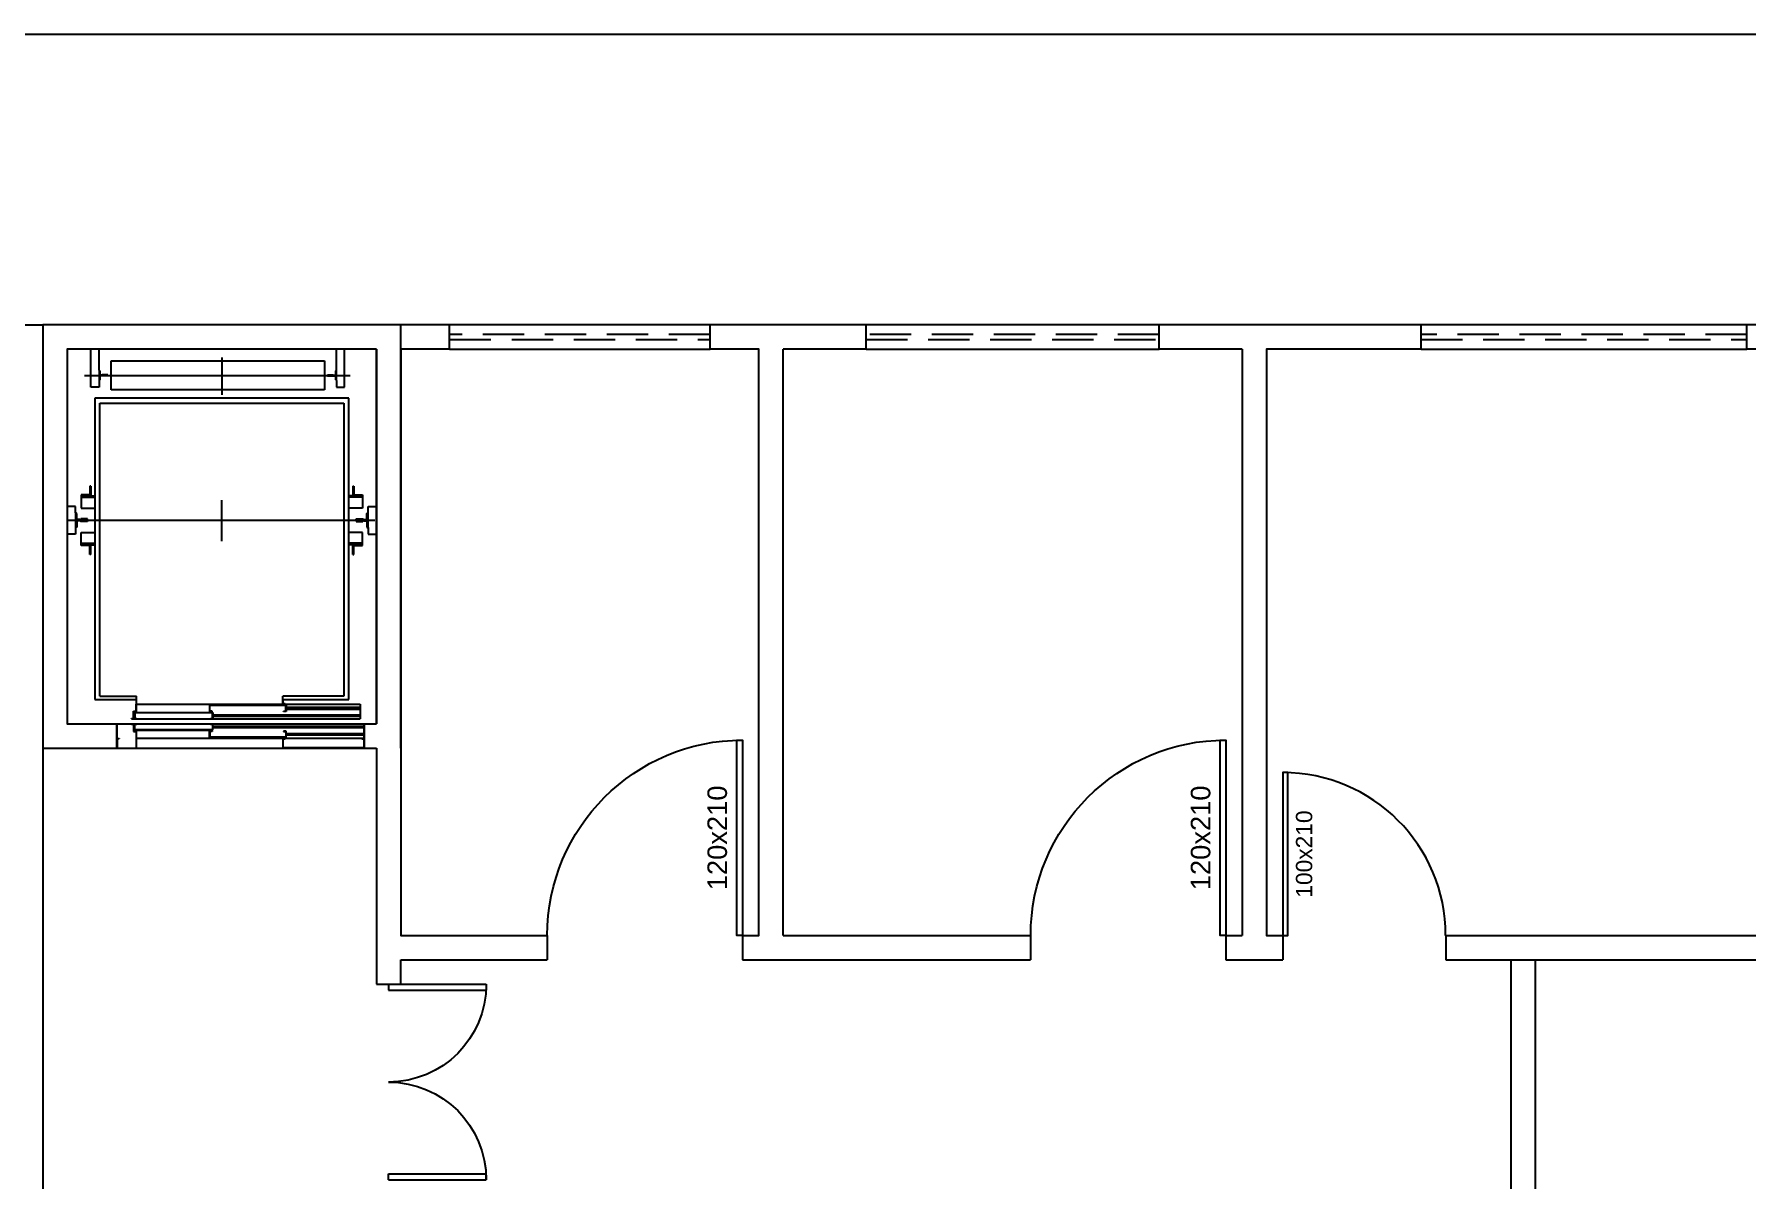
# Model space of a CAD drawing. Header units: centimetres. Extents: x 0 to 779865, y -139216 to 99734.
# Drawn here: x 687820 to 688873, y 11988 to 12691 of the extents above; entities that cross this region are included whole.
import ezdxf
from ezdxf.enums import TextEntityAlignment as Align

# ---------------------------------------------------------------- set-up
doc = ezdxf.new("R2010")
doc.units = ezdxf.units.CM
doc.header["$LTSCALE"] = 4
for name, pattern in [('DASHED2', [9.525, 6.35, -3.175]), ('LTYPE_4', [112.5, 56.25, -56.25]), ('LTYPE_6', [168.75, 112.5, -28.125, 0, -28.125])]:
    doc.linetypes.add(name, pattern=pattern)
for name, color, linetype in [('0.1', 1, 'Continuous'), ('0.6', 6, 'Continuous'), ('02-CONT', 2, 'Continuous'), ('08', 8, 'Continuous')]:
    doc.layers.add(name, color=color, linetype=linetype)
doc.styles.add('2mm 1-50', font='arial.ttf', dxfattribs={"height": 0.1})

# ---------------------------------------------------------------- blocks, each defined once
blk = doc.blocks.new('1_00e')
blk.add_lwpolyline([(-28.41, -52.25), (-25.41, -52.25), (-25.41, 47.75), (-28.41, 47.75)], close=True)
at = {"color": 1}
blk.add_arc((-28.41, -52.25), 100, 0, 90, dxfattribs=at)
blk = doc.blocks.new('1_00')
for p, q in [((-129.17, 59.05), (-129.17, 109.05)), ((-129.17, 109.05), (-126.17, 109.05)), ((-126.17, 59.05), (-126.17, 109.05)), ((-29.17, 109.05), (-32.17, 109.05)), ((-32.17, 59.05), (-32.17, 109.05)), ((-29.17, 59.05), (-29.17, 109.05)), ((-129.17, 59.05), (-126.17, 59.05)), ((-29.17, 59.05), (-32.17, 59.05))]:
    blk.add_line(p, q)
at = {"color": 1}
for centre, start, end in [((-129.17, 59.05), 0, 90), ((-29.17, 59.05), 90, 180)]:
    blk.add_arc(centre, 50, start, end, dxfattribs=at)

msp = doc.modelspace()

# ---------------------------------------------------------------- linework, layer by layer
at = {"layer": '0.1', "linetype": 'DASHED2'}
for p, q in [((688235.69, 12507.013), (688075.69, 12507.013)), ((688075.69, 12504.013), (688235.69, 12504.013)), ((688511.69, 12507.013), (688331.69, 12507.013)), ((688331.69, 12504.013), (688511.69, 12504.013)), ((688872.69, 12507.013), (688672.69, 12507.013)), ((688672.69, 12504.013), (688872.69, 12504.013))]:
    msp.add_line(p, q, dxfattribs=at)
at = {"layer": '0.1'}
msp.add_line((687871.19, 12253.013), (688023.19, 12253.013), dxfattribs=at)
at = {"layer": '0.6'}
for p, q in [((688075.69, 12498.013), (688075.69, 12513.013)), ((688235.69, 12513.013), (688075.69, 12513.013)), ((688235.69, 12498.013), (688235.69, 12513.013)), ((688331.69, 12498.013), (688331.69, 12513.013)), ((688511.69, 12513.013), (688331.69, 12513.013)), ((688511.69, 12498.013), (688511.69, 12513.013)), ((688672.69, 12498.013), (688672.69, 12513.013)), ((688872.69, 12513.013), (688672.69, 12513.013)), ((688872.69, 12498.013), (688872.69, 12513.013)), ((688075.69, 12498.013), (688235.69, 12498.013)), ((688331.69, 12498.013), (688511.69, 12498.013)), ((688672.69, 12498.013), (688872.69, 12498.013)), ((687871.19, 12268.013), (687871.19, 12253.013)), ((687871.19, 12268.013), (687871.19, 12253.013)), ((688023.19, 12268.013), (688023.19, 12253.013)), ((688023.19, 12253.013), (688023.19, 12268.013)), ((688135.69, 12138.013), (688135.69, 12123.013)), ((688255.69, 12138.013), (688255.69, 12123.013)), ((688432.69, 12138.013), (688432.69, 12123.013)), ((688552.69, 12138.013), (688552.69, 12123.013)), ((688587.69, 12138.013), (688587.69, 12123.013)), ((688687.69, 12138.013), (688687.69, 12123.013)), ((688030.69, 12123.013), (688030.69, 12108.013)), ((688045.69, 12108.013), (688045.69, 12123.013)), ((688727.69, 12123.013), (688727.69, 11973.013)), ((688742.69, 12123.013), (688742.69, 11973.013)), ((688030.69, 12108.013), (688045.69, 12108.013))]:
    msp.add_line(p, q, dxfattribs=at)
for points in [[(686580.69, 11823.016), (686565.69, 11823.016), (686565.69, 12513.013), (687825.69, 12513.013), (687825.69, 11823.016), (686745.69, 11823.016)], [(688045.69, 12253.013), (688045.69, 12513.013), (687825.69, 12513.013), (687825.69, 12253.013), (687871.19, 12253.013)], [(688075.69, 12513.013), (688030.69, 12513.013)], [(688280.69, 12513.013), (688235.69, 12513.013)], [(688331.69, 12513.013), (688265.69, 12513.013)], [(688577.69, 12513.013), (688511.69, 12513.013)], [(688672.69, 12513.013), (688562.69, 12513.013)], [(688982.69, 12513.013), (688872.69, 12513.013)], [(688030.69, 12498.013), (687840.69, 12498.013), (687840.69, 12268.013), (687871.19, 12268.013)], [(688030.69, 12498.013), (688030.69, 12268.013)], [(688030.69, 12268.013), (688030.69, 12498.013)], [(688075.69, 12498.013), (688045.69, 12498.013), (688045.69, 12138.013), (688135.69, 12138.013)], [(688045.69, 12253.013), (688045.69, 12498.013)], [(688255.69, 12138.013), (688265.69, 12138.013), (688265.69, 12498.013), (688235.69, 12498.013)], [(688280.69, 12138.013), (688280.69, 12498.013)], [(688331.69, 12498.013), (688280.69, 12498.013)], [(688562.69, 12498.013), (688511.69, 12498.013)], [(688562.69, 12498.013), (688562.69, 12138.013)], [(688672.69, 12498.013), (688577.69, 12498.013), (688577.69, 12138.013), (688587.69, 12138.013)], [(688967.69, 12498.013), (688872.69, 12498.013)], [(688023.19, 12268.013), (688030.69, 12268.013)], [(688023.19, 12253.013), (688030.69, 12253.013)], [(688030.69, 12253.013), (688030.69, 12123.013)], [(688280.69, 12138.013), (688432.69, 12138.013)], [(688552.69, 12138.013), (688562.69, 12138.013)], [(688687.69, 12138.013), (688967.69, 12138.013)], [(688045.69, 12123.013), (688135.69, 12123.013)], [(688255.69, 12123.013), (688280.69, 12123.013)], [(688265.69, 12123.013), (688432.69, 12123.013)], [(688552.69, 12123.013), (688577.69, 12123.013)], [(688562.69, 12123.013), (688587.69, 12123.013)], [(688687.69, 12123.013), (688982.69, 12123.013)]]:
    msp.add_lwpolyline(points, dxfattribs=at)
at = {"layer": '02-CONT'}
msp.add_lwpolyline([(691483.936, 9735.709), (679126.632, 9701.927), (679508.517, 12691.477), (692508.957, 12691.477)], close=True, dxfattribs=at)
at = {"layer": '08', "color": 253}
for p, q in [((687855.29, 12474.763), (687855.29, 12498.013)), ((687860.29, 12485.263), (687860.29, 12498.013)), ((687867.69, 12491.013), (687998.69, 12491.013)), ((687867.69, 12473.013), (687867.69, 12491.013)), ((687998.69, 12491.013), (687998.69, 12473.013)), ((688006.09, 12485.263), (688006.09, 12498.013)), ((688011.09, 12474.763), (688011.09, 12498.013)), ((687860.69, 12484.863), (687860.29, 12485.263)), ((687860.29, 12485.263), (687860.29, 12478.763)), ((687860.69, 12484.863), (687860.69, 12482.213)), ((687861.99, 12482.213), (687860.69, 12482.213)), ((687860.69, 12481.813), (687860.69, 12479.163)), ((687861.99, 12481.813), (687860.69, 12481.813)), ((687861.99, 12482.213), (687862.19, 12482.413)), ((687862.19, 12481.613), (687861.99, 12481.813)), ((687865.69, 12482.413), (687862.19, 12482.413)), ((687865.69, 12481.613), (687862.19, 12481.613)), ((687865.69, 12482.413), (687865.69, 12481.613)), ((688000.69, 12482.413), (688004.19, 12482.413)), ((688000.69, 12481.613), (688000.69, 12482.413)), ((688000.69, 12481.613), (688004.19, 12481.613)), ((688004.19, 12482.413), (688004.39, 12482.213)), ((688004.39, 12481.813), (688004.19, 12481.613)), ((688004.39, 12482.213), (688005.69, 12482.213)), ((688004.39, 12481.813), (688005.69, 12481.813)), ((688005.69, 12484.863), (688006.09, 12485.263)), ((688005.69, 12482.213), (688005.69, 12484.863)), ((688005.69, 12479.163), (688005.69, 12481.813)), ((688006.09, 12478.763), (688006.09, 12485.263)), ((687860.29, 12474.763), (687855.29, 12474.763)), ((687860.69, 12479.163), (687860.29, 12478.763)), ((687860.29, 12478.763), (687860.29, 12474.763)), ((687998.69, 12473.013), (687867.69, 12473.013)), ((688005.69, 12479.163), (688006.09, 12478.763)), ((688006.09, 12478.763), (688006.09, 12474.763)), ((688006.09, 12474.763), (688011.09, 12474.763)), ((687857.69, 12468.013), (687857.69, 12283.013)), ((688013.69, 12468.013), (687857.69, 12468.013)), ((687860.69, 12465.013), (688010.69, 12465.013)), ((687860.69, 12285.013), (687860.69, 12465.013)), ((687981.624, 12465.013), (687981.624, 12465.013)), ((688010.69, 12465.013), (688010.69, 12285.013)), ((688013.69, 12283.013), (688013.69, 12468.013)), ((687849.19, 12408.613), (687849.19, 12400.513)), ((687854.59, 12408.613), (687849.19, 12408.613)), ((687855.19, 12408.013), (687849.19, 12408.013)), ((687854.59, 12414.013), (687854.59, 12408.613)), ((687855.19, 12414.013), (687854.59, 12414.013)), ((687855.19, 12414.013), (687855.19, 12408.013)), ((687855.19, 12408.013), (687857.69, 12408.013)), ((688016.19, 12408.013), (688013.69, 12408.013)), ((688016.19, 12414.013), (688016.79, 12414.013)), ((688016.19, 12414.013), (688016.19, 12408.013)), ((688016.19, 12408.013), (688022.19, 12408.013)), ((688016.79, 12414.013), (688016.79, 12408.613)), ((688016.79, 12408.613), (688022.19, 12408.613)), ((688022.19, 12408.613), (688022.19, 12400.513)), ((687845.69, 12401.513), (687840.69, 12401.513)), ((687845.69, 12397.513), (687845.69, 12401.513)), ((687845.69, 12397.513), (687846.14, 12397.513)), ((687845.69, 12397.513), (687845.69, 12393.013)), ((687846.507, 12397.163), (687846.14, 12397.513)), ((687846.672, 12393.812), (687846.507, 12397.163)), ((687849.19, 12400.513), (687855.19, 12400.513)), ((687855.19, 12400.513), (687857.69, 12400.513)), ((688016.19, 12400.513), (688013.69, 12400.513)), ((688022.19, 12400.513), (688016.19, 12400.513)), ((688024.707, 12393.812), (688024.872, 12397.163)), ((688024.872, 12397.163), (688025.24, 12397.513)), ((688025.69, 12397.513), (688025.24, 12397.513)), ((688025.69, 12397.513), (688025.69, 12401.513)), ((688025.69, 12401.513), (688030.69, 12401.513)), ((688025.69, 12393.013), (688025.69, 12397.513)), ((687845.69, 12393.013), (687845.69, 12388.513)), ((687845.69, 12388.513), (687846.14, 12388.513)), ((687845.69, 12388.513), (687845.69, 12384.513)), ((687846.507, 12388.862), (687846.14, 12388.513)), ((687846.672, 12392.213), (687846.507, 12388.862)), ((687847.04, 12393.463), (687846.672, 12393.812)), ((687846.672, 12392.213), (687847.04, 12392.563)), ((687848.64, 12393.463), (687847.04, 12393.463)), ((687848.64, 12392.563), (687847.04, 12392.563)), ((687848.64, 12393.463), (687848.99, 12393.813)), ((687848.64, 12392.563), (687848.99, 12392.213)), ((687853.19, 12393.813), (687848.99, 12393.813)), ((687853.19, 12392.213), (687848.99, 12392.213)), ((687849.19, 12385.513), (687855.19, 12385.513)), ((687849.19, 12377.413), (687849.19, 12385.513)), ((687853.19, 12393.013), (687853.19, 12393.813)), ((687853.19, 12393.013), (687853.19, 12392.213)), ((687855.19, 12385.513), (687857.69, 12385.513)), ((688016.19, 12385.513), (688013.69, 12385.513)), ((688022.19, 12385.513), (688016.19, 12385.513)), ((688018.19, 12393.813), (688022.39, 12393.813)), ((688018.19, 12393.013), (688018.19, 12393.813)), ((688018.19, 12393.013), (688018.19, 12392.213)), ((688018.19, 12392.213), (688022.39, 12392.213)), ((688022.19, 12377.413), (688022.19, 12385.513)), ((688022.74, 12393.463), (688022.39, 12393.813)), ((688022.74, 12392.563), (688022.39, 12392.213)), ((688022.74, 12393.463), (688024.34, 12393.463)), ((688022.74, 12392.563), (688024.34, 12392.563)), ((688024.707, 12393.812), (688024.34, 12393.463)), ((688024.34, 12392.563), (688024.707, 12392.213)), ((688024.707, 12392.213), (688024.872, 12388.862)), ((688024.872, 12388.862), (688025.24, 12388.513)), ((688025.69, 12388.513), (688025.24, 12388.513)), ((688025.69, 12388.513), (688025.69, 12393.013)), ((688025.69, 12388.513), (688025.69, 12384.513)), ((687845.69, 12384.513), (687840.69, 12384.513)), ((687855.19, 12378.013), (687849.19, 12378.013)), ((687854.59, 12377.413), (687849.19, 12377.413)), ((687854.59, 12372.013), (687854.59, 12377.413)), ((687855.19, 12372.013), (687855.19, 12378.013)), ((687855.19, 12378.013), (687857.69, 12378.013)), ((688016.19, 12378.013), (688013.69, 12378.013)), ((688016.19, 12378.013), (688022.19, 12378.013)), ((688016.19, 12372.013), (688016.19, 12378.013)), ((688016.79, 12377.413), (688022.19, 12377.413)), ((688016.79, 12372.013), (688016.79, 12377.413)), ((688025.69, 12384.513), (688030.69, 12384.513)), ((687855.19, 12372.013), (687854.59, 12372.013)), ((688016.19, 12372.013), (688016.79, 12372.013)), ((687857.69, 12283.013), (687882.99, 12283.013)), ((687860.69, 12285.013), (687883.19, 12285.013)), ((687882.99, 12283.013), (687882.99, 12280.013)), ((687882.99, 12275.713), (687882.99, 12280.013)), ((687883.19, 12280.013), (687883.19, 12285.013)), ((687883.19, 12275.513), (687883.19, 12280.013)), ((687883.19, 12280.013), (688020.69, 12280.013)), ((688010.69, 12285.013), (687973.19, 12285.013)), ((687973.19, 12280.013), (687973.19, 12285.013)), ((687973.39, 12283.013), (688013.69, 12283.013)), ((687973.39, 12280.213), (687973.39, 12283.013)), ((687974.69, 12280.213), (687973.39, 12280.213)), ((687974.69, 12280.013), (687974.69, 12280.213)), ((688020.69, 12280.013), (688020.69, 12271.013)), ((687880.19, 12271.213), (687881.49, 12271.213)), ((687880.19, 12271.013), (687880.19, 12271.213)), ((687880.19, 12271.013), (688020.69, 12271.013)), ((687881.49, 12275.713), (687882.99, 12275.713)), ((687881.49, 12271.213), (687881.49, 12275.713)), ((687881.69, 12275.513), (687881.69, 12271.013)), ((687883.19, 12275.513), (687881.69, 12275.513)), ((687881.99, 12275.013), (687930.19, 12275.013)), ((687881.99, 12271.013), (687881.99, 12275.013)), ((687882.19, 12274.813), (687882.19, 12271.213)), ((687929.99, 12274.813), (687882.19, 12274.813)), ((687882.19, 12271.213), (687883.49, 12271.213)), ((687883.49, 12271.213), (687883.49, 12271.013)), ((687928.19, 12279.513), (687975.19, 12279.513)), ((687928.19, 12279.513), (687928.19, 12275.513)), ((687928.19, 12275.513), (687929.69, 12275.513)), ((687974.99, 12279.313), (687928.39, 12279.313)), ((687928.39, 12275.713), (687928.39, 12279.313)), ((687929.69, 12275.713), (687928.39, 12275.713)), ((687928.69, 12271.213), (687929.99, 12271.213)), ((687928.69, 12271.013), (687928.69, 12271.213)), ((687929.69, 12275.513), (687929.69, 12275.713)), ((687929.99, 12271.213), (687929.99, 12274.813)), ((687930.19, 12275.013), (687930.19, 12271.013)), ((687930.19, 12273.513), (688020.69, 12273.513)), ((688020.69, 12272.513), (687930.19, 12272.513)), ((687973.69, 12275.713), (687974.99, 12275.713)), ((687973.69, 12275.513), (687973.69, 12275.713)), ((687975.19, 12275.513), (687973.69, 12275.513)), ((687974.99, 12275.713), (687974.99, 12279.313)), ((687975.19, 12279.513), (687975.19, 12275.513)), ((688020.69, 12278.013), (687975.19, 12278.013)), ((687975.19, 12277.013), (688020.69, 12277.013)), ((687871.19, 12268.013), (687880.19, 12268.013)), ((687871.19, 12259.013), (687871.19, 12268.013)), ((687871.19, 12253.013), (687871.19, 12268.013)), ((687871.19, 12253.013), (687871.19, 12264.013)), ((687871.19, 12259.013), (687872.69, 12259.013)), ((687871.39, 12258.813), (687871.39, 12253.213)), ((687872.69, 12258.813), (687871.39, 12258.813)), ((687872.69, 12259.013), (687872.69, 12258.813)), ((687880.19, 12268.013), (688023.19, 12268.013)), ((687880.19, 12268.013), (687880.19, 12267.813)), ((687880.19, 12267.813), (687881.49, 12267.813)), ((687881.49, 12267.813), (687881.49, 12263.313)), ((687881.49, 12263.313), (687882.99, 12263.313)), ((687881.69, 12263.513), (687881.69, 12268.013)), ((687883.19, 12263.513), (687881.69, 12263.513)), ((687881.99, 12268.013), (687881.99, 12264.013)), ((687881.99, 12264.013), (687930.19, 12264.013)), ((687882.19, 12267.813), (687883.49, 12267.813)), ((687882.19, 12264.213), (687882.19, 12267.813)), ((687929.99, 12264.213), (687882.19, 12264.213)), ((687882.99, 12263.313), (687882.99, 12253.213)), ((687883.19, 12253.013), (687883.19, 12263.513)), ((688023.19, 12259.013), (687883.19, 12259.013)), ((687883.49, 12267.813), (687883.49, 12268.013)), ((687928.19, 12263.513), (687929.69, 12263.513)), ((687928.19, 12259.513), (687928.19, 12263.513)), ((687928.19, 12259.513), (687975.19, 12259.513)), ((687928.39, 12263.313), (687928.39, 12259.713)), ((687929.69, 12263.313), (687928.39, 12263.313)), ((687974.99, 12259.713), (687928.39, 12259.713)), ((687928.69, 12268.013), (687928.69, 12267.813)), ((687928.69, 12267.813), (687929.99, 12267.813)), ((687929.69, 12263.513), (687929.69, 12263.313)), ((687929.99, 12267.813), (687929.99, 12264.213)), ((687930.19, 12264.013), (687930.19, 12268.013)), ((687930.19, 12266.513), (688023.19, 12266.513)), ((688023.19, 12265.513), (687930.19, 12265.513)), ((687973.19, 12259.013), (687973.19, 12253.013)), ((687973.39, 12253.213), (687973.39, 12258.813)), ((687973.39, 12258.813), (687974.69, 12258.813)), ((687973.69, 12263.513), (687973.69, 12263.313)), ((687975.19, 12263.513), (687973.69, 12263.513)), ((687973.69, 12263.313), (687974.99, 12263.313)), ((687974.69, 12258.813), (687974.69, 12259.013)), ((687974.99, 12263.313), (687974.99, 12259.713)), ((687975.19, 12259.513), (687975.19, 12263.513)), ((687975.19, 12262.013), (688023.19, 12262.013)), ((688023.19, 12261.013), (687975.19, 12261.013)), ((688021.69, 12259.013), (688021.69, 12258.813)), ((688021.69, 12258.813), (688022.99, 12258.813)), ((688022.99, 12258.813), (688022.99, 12253.213)), ((688023.19, 12268.013), (688023.19, 12259.013)), ((688023.19, 12268.013), (688023.19, 12253.013)), ((688023.19, 12253.013), (688023.19, 12264.013)), ((687973.19, 12253.013), (688023.19, 12253.013)), ((688022.99, 12253.213), (687973.39, 12253.213))]:
    msp.add_line(p, q, dxfattribs=at)
at = {"layer": '08', "color": 253, "linetype": 'LTYPE_6'}
for p, q in [((687935.69, 12493.066), (687935.69, 12470.13)), ((687851.413, 12482.013), (688014.589, 12482.013)), ((687935.69, 12380.221), (687935.69, 12405.451)), ((687840.69, 12393.013), (688029.719, 12393.013))]:
    msp.add_line(p, q, dxfattribs=at)
at = {"layer": '08', "color": 253, "linetype": 'LTYPE_4'}
for p, q in [((687849.19, 12407.163), (687855.19, 12407.163)), ((687855.19, 12407.163), (687857.69, 12407.163)), ((688016.19, 12407.163), (688013.69, 12407.163)), ((688022.19, 12407.163), (688016.19, 12407.163)), ((687849.19, 12378.863), (687855.19, 12378.863)), ((687855.19, 12378.863), (687857.69, 12378.863)), ((688016.19, 12378.863), (688013.69, 12378.863)), ((688022.19, 12378.863), (688016.19, 12378.863))]:
    msp.add_line(p, q, dxfattribs=at)

# ---------------------------------------------------------------- block references
at = {"layer": '02-CONT', "xscale": -1.2, "yscale": 1.2, "zscale": 1.2}
for p in [(688221.603, 12200.716), (688518.603, 12200.716)]:
    msp.add_blockref('1_00e', p, dxfattribs=at)
at = {"layer": '02-CONT'}
msp.add_blockref('1_00e', (688616.095, 12190.265), dxfattribs=at)
at = {"layer": '02-CONT', "xscale": -1.2, "yscale": 1.2, "zscale": 1.2, "rotation": 270}
msp.add_blockref('1_00', (687967.327, 12143.02), dxfattribs=at)

# ---------------------------------------------------------------- texts
at = {"layer": '02-CONT', "style": '2mm 1-50'}
for s, height, p in [('120x210', 12, (688240.09, 12197.959)), ('120x210', 12, (688537.09, 12197.959)), ('100x210', 10, (688600.69, 12188.013))]:
    msp.add_text(s, height=height, rotation=90, dxfattribs=at).set_placement(p, align=Align.MIDDLE_CENTER)

doc.saveas('drawing.dxf')
